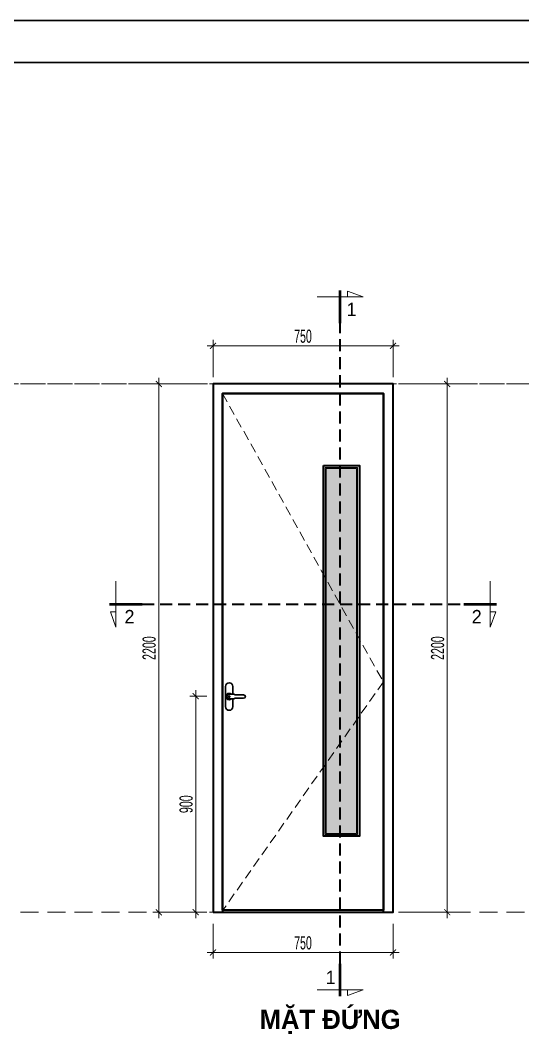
# Model space of a CAD drawing. Header units: millimetres. Extents: x 1336014 to 2939047, y -333549 to -60566.
# Drawn here: x 1440654 to 1442747, y -216368 to -212116 of the extents above; entities that cross this region are included whole.
import ezdxf

# ---------------------------------------------------------------- set-up
doc = ezdxf.new("R2010")
doc.units = ezdxf.units.MM
doc.header["$MEASUREMENT"] = 0
for name, pattern in [('$1$HIDDEN', [0.375, 0.25, -0.125]), ('DASHDOT', [1, 0.5, -0.25, 0, -0.25]), ('DASHED', [0.75, 0.5, -0.25]), ('HIDDEN', [0.375, 0.25, -0.125])]:
    doc.linetypes.add(name, pattern=pattern)
for name, color, linetype, lineweight in [('.A-net Hatch', 250, 'Continuous', 9), ('.A-net Truc', 79, 'DASHDOT', 15), ('01.Cut', 255, 'Continuous', 35), ('05.Text', 253, 'Continuous', 18), ('08.Dim', 156, 'Continuous', 15), ('09.Hatch', 250, 'Continuous', 5), ('11.Khung bo', 32, 'Continuous', 50), ('12.Khung', 36, 'Continuous', 25), ('13.netcat', 1, 'HIDDEN', 35), ('AUDIT_I_160217234026-0', 7, 'Continuous', 5), ('CA.cat 30', 30, 'Continuous', 35), ('CA.thay 145', 145, 'Continuous', 18), ('Cycad-DIM', 7, 'Continuous', 13), ('Kí hiệu chiều mở cửa thấy', 252, 'Continuous', 5)]:
    doc.layers.add(name, color=color, linetype=linetype, lineweight=lineweight)
doc.layers.add('Tpl_Bound', color=1, linetype='Continuous', plot=False)
doc.styles.add('AVANH-B', font='')
doc.styles.add('TT5_Text Dim', font='hoatbif.shx', dxfattribs={"width": 0.6})
doc.styles.add('VnAvantH', font='')
doc.styles.get('AVANH-B').set_extended_font_data('.VnAvantH', bold=True)
doc.styles.get('VnAvantH').set_extended_font_data('.VnAvantH')
doc.dimstyles.new('TT5_Dim 1-25', dxfattribs={"dimscale": 25, "dimtxt": 2.2, "dimasz": 1, "dimexe": 1, "dimexo": 0, "dimgap": 0.5, "dimtad": 1, "dimdec": 0, "dimzin": 0, "dimdsep": 46, "dimtxsty": 'TT5_Text Dim', "dimblk": 'ARCHTICK', "dimcen": 0, "dimdle": 1, "dimclrd": 256, "dimclre": 256, "dimclrt": 1, "dimadec": 0, "dimazin": 0, "dimtfac": 0.015, "dimtdec": 0, "dimtix": 1, "dimtmove": 2, "dimatfit": 3, "dimldrblk": 'DOT', "dimfxl": 1, "dimtolj": 1, "dimtzin": 0, "dimlwd": -1, "dimlwe": -1, "dimarcsym": 1})

# ---------------------------------------------------------------- blocks, each defined once
blk = doc.blocks.new('100')
at = {"layer": '11.Khung bo', "const_width": 26.7}
blk.add_lwpolyline([(1860913, -945240), (1860913, -916940), (1896063, -916940), (1896063, -945240)], close=True, dxfattribs=at)
blk.add_lwpolyline([(1860913, -945240), (1860913, -916940), (1896063, -916940), (1896063, -945240)], close=True, dxfattribs=at)
blk.add_lwpolyline([(1860913, -945240), (1860913, -916940), (1896063, -916940), (1896063, -945240)], close=True, dxfattribs=at)
at = {"layer": '12.Khung'}
blk.add_lwpolyline([(1901579, -945940), (1901579, -916240), (1859580, -916240), (1859580, -945940)], close=True, dxfattribs=at)
blk.add_lwpolyline([(1901579, -945940), (1901579, -916240), (1859580, -916240), (1859580, -945940)], close=True, dxfattribs=at)
blk.add_lwpolyline([(1901579, -945940), (1901579, -916240), (1859580, -916240), (1859580, -945940)], close=True, dxfattribs=at)
blk = doc.blocks.new('_ARCHTICK')
at = {"const_width": 0.15}
blk.add_lwpolyline([(-0.5, -0.5), (0.5, 0.5)], dxfattribs=at)
blk = doc.blocks.new('*D2087')
at = {"layer": '08.Dim', "ltscale": 200, "transparency": 16777216}
for p, q in [((1441456.6, -215877.3), (1441456.6, -216022.2)), ((1442206.6, -215877.3), (1442206.6, -216022.2)), ((1441431.6, -215997.2), (1442231.6, -215997.2))]:
    blk.add_line(p, q, dxfattribs=at)
at = {"layer": 'Defpoints', "color": 0, "ltscale": 200, "transparency": 16777216}
for p in [(1441456.6, -215877.3), (1442206.6, -215877.3), (1442206.6, -215997.2)]:
    blk.add_point(p, dxfattribs=at)
at = {"layer": '08.Dim', "ltscale": 200, "transparency": 16777216, "xscale": 25, "yscale": 25, "zscale": 25, "rotation": 180}
blk.add_blockref('_ARCHTICK', (1441456.6, -215997.2), dxfattribs=at)
at = {"layer": '08.Dim', "ltscale": 200, "transparency": 16777216, "xscale": 25, "yscale": 25, "zscale": 25}
blk.add_blockref('_ARCHTICK', (1442206.6, -215997.2), dxfattribs=at)
at = {"layer": '08.Dim', "color": 1, "ltscale": 200, "transparency": 16777216, "insert": (1441831.6, -215957.2), "char_height": 55, "attachment_point": 5, "style": 'TT5_Text Dim'}
blk.add_mtext('\\A1;750', dxfattribs=at)
blk = doc.blocks.new('_DOT')
blk.add_line((-0.5, 0), (-1, 0))
at = {"const_width": 0.5}
blk.add_lwpolyline([(-0.25, 0, 1), (0.25, 0, 1)], format="xyb", close=True, dxfattribs=at)
blk = doc.blocks.new('*D2077')
at = {"layer": '08.Dim', "ltscale": 200, "transparency": 16777216}
for p, q in [((1441384.6, -215854.5), (1441384.6, -214904.5)), ((1441431.2, -214929.5), (1441359.6, -214929.5)), ((1441431.2, -215829.5), (1441359.6, -215829.5))]:
    blk.add_line(p, q, dxfattribs=at)
at = {"layer": 'Defpoints', "color": 0, "ltscale": 200, "transparency": 16777216}
for p in [(1441384.6, -214929.5), (1441431.2, -214929.5), (1441431.2, -215829.5)]:
    blk.add_point(p, dxfattribs=at)
at = {"layer": '08.Dim', "ltscale": 200, "transparency": 16777216, "xscale": 25, "yscale": 25, "zscale": 25}
for p, rotation in [((1441384.6, -214929.5), 90), ((1441384.6, -215829.5), 270)]:
    blk.add_blockref('_ARCHTICK', p, dxfattribs=dict(at, rotation=rotation))
at = {"layer": '08.Dim', "color": 1, "ltscale": 200, "transparency": 16777216, "insert": (1441344.6, -215379.5), "char_height": 55, "attachment_point": 5, "rotation": 90, "style": 'TT5_Text Dim'}
blk.add_mtext('\\A1;900', dxfattribs=at)
blk = doc.blocks.new('*D2078')
at = {"layer": '08.Dim', "ltscale": 200, "transparency": 16777216}
for p, q in [((1441230.6, -215854.5), (1441230.6, -213604.5)), ((1441431.2, -213629.5), (1441205.6, -213629.5)), ((1441431.2, -215829.5), (1441205.6, -215829.5))]:
    blk.add_line(p, q, dxfattribs=at)
at = {"layer": 'Defpoints', "color": 0, "ltscale": 200, "transparency": 16777216}
for p in [(1441230.6, -213629.5), (1441431.2, -213629.5), (1441431.2, -215829.5)]:
    blk.add_point(p, dxfattribs=at)
at = {"layer": '08.Dim', "ltscale": 200, "transparency": 16777216, "xscale": 25, "yscale": 25, "zscale": 25}
for p, rotation in [((1441230.6, -213629.5), 90), ((1441230.6, -215829.5), 270)]:
    blk.add_blockref('_ARCHTICK', p, dxfattribs=dict(at, rotation=rotation))
at = {"layer": '08.Dim', "color": 1, "ltscale": 200, "transparency": 16777216, "insert": (1441190.6, -214729.5), "char_height": 55, "attachment_point": 5, "rotation": 90, "style": 'TT5_Text Dim'}
blk.add_mtext('\\A1;2200', dxfattribs=at)
blk = doc.blocks.new('*D2080')
at = {"layer": '08.Dim', "ltscale": 200, "transparency": 16777216}
for p, q in [((1442432.7, -215854.5), (1442432.7, -213604.5)), ((1442232.1, -213629.5), (1442457.7, -213629.5)), ((1442232.1, -215829.5), (1442457.7, -215829.5))]:
    blk.add_line(p, q, dxfattribs=at)
at = {"layer": 'Defpoints', "color": 0, "ltscale": 200, "transparency": 16777216}
for p in [(1442232.1, -213629.5), (1442432.7, -213629.5), (1442232.1, -215829.5)]:
    blk.add_point(p, dxfattribs=at)
at = {"layer": '08.Dim', "ltscale": 200, "transparency": 16777216, "xscale": 25, "yscale": 25, "zscale": 25}
for p, rotation in [((1442432.7, -213629.5), 90), ((1442432.7, -215829.5), 270)]:
    blk.add_blockref('_ARCHTICK', p, dxfattribs=dict(at, rotation=rotation))
at = {"layer": '08.Dim', "color": 1, "ltscale": 200, "transparency": 16777216, "insert": (1442392.7, -214729.5), "char_height": 55, "attachment_point": 5, "rotation": 90, "style": 'TT5_Text Dim'}
blk.add_mtext('\\A1;2200', dxfattribs=at)
blk = doc.blocks.new('*D2081')
at = {"layer": '08.Dim', "ltscale": 200, "transparency": 16777216}
for p, q in [((1441431.6, -213470.9), (1442231.6, -213470.9)), ((1441456.6, -213600.9), (1441456.6, -213445.9)), ((1442206.6, -213600.9), (1442206.6, -213445.9))]:
    blk.add_line(p, q, dxfattribs=at)
at = {"layer": 'Defpoints', "color": 0, "ltscale": 200, "transparency": 16777216}
for p in [(1442206.6, -213470.9), (1441456.6, -213600.9), (1442206.6, -213600.9)]:
    blk.add_point(p, dxfattribs=at)
at = {"layer": '08.Dim', "ltscale": 200, "transparency": 16777216, "xscale": 25, "yscale": 25, "zscale": 25, "rotation": 180}
blk.add_blockref('_ARCHTICK', (1441456.6, -213470.9), dxfattribs=at)
at = {"layer": '08.Dim', "ltscale": 200, "transparency": 16777216, "xscale": 25, "yscale": 25, "zscale": 25}
blk.add_blockref('_ARCHTICK', (1442206.6, -213470.9), dxfattribs=at)
at = {"layer": '08.Dim', "color": 1, "ltscale": 200, "transparency": 16777216, "insert": (1441831.6, -213430.9), "char_height": 55, "attachment_point": 5, "style": 'TT5_Text Dim'}
blk.add_mtext('\\A1;750', dxfattribs=at)
blk = doc.blocks.new('vet cat')
at = {"layer": 'CA.cat 30', "const_width": 50}
blk.add_lwpolyline([(-82592, -188552), (-81976, -188552)], dxfattribs=at)
at = {"layer": 'CA.thay 145'}
blk.add_line((-82574, -188411), (-82469, -188411), dxfattribs=at)
blk.add_lwpolyline([(-82469, -188983), (-82469, -188122), (-82574, -188411)], dxfattribs=at)
blk = doc.blocks.new('MSDSHDGDFGDF')
at = {"layer": 'CA.cat 30', "xscale": -0.2222222220152616, "yscale": 0.2222222222480923, "zscale": 0.2222222221704821, "rotation": 180}
blk.add_blockref('vet cat', (18217, -41900.5), dxfattribs=at)

msp = doc.modelspace()

# ---------------------------------------------------------------- hatches: boundary and pattern name
at = {"layer": '.A-net Hatch'}
h = msp.add_hatch(dxfattribs=at)
h.set_pattern_fill('DOTS', color=256, scale=100, angle=45)
h.set_pattern_definition([(45, (793680.063, -119013.599), (-2.20970869, 6.629126074), [0, -6.25])])
h.paths.add_polyline_path([(1441928.6, -213981.5), (1442054.6, -213981.5), (1442054.6, -215501.1), (1441928.6, -215501.1)])

# ---------------------------------------------------------------- linework, layer by layer
at = {"layer": '.A-net Truc', "linetype": '$1$HIDDEN', "ltscale": 300}
for p, q in [((1440121.2, -213629.5), (1444216.9, -213629.5)), ((1444216.9, -213629.5), (1440121.2, -213629.5)), ((1444216.9, -215829.5), (1435538.3, -215829.5))]:
    msp.add_line(p, q, dxfattribs=at)
at = {"layer": '01.Cut', "color": 0, "lineweight": 30}
for p, q in [((1441524.2, -214921.3), (1441543, -214921.3)), ((1441543.9, -214921.5), (1441548.8, -214924)), ((1441549.7, -214924.2), (1441584.3, -214924.2)), ((1441524.2, -214941.1), (1441543, -214941.1)), ((1441543.9, -214940.9), (1441548.8, -214938.4)), ((1441549.7, -214938.2), (1441584.3, -214938.2))]:
    msp.add_line(p, q, dxfattribs=at)
at = {"layer": '01.Cut', "ltscale": 0.5}
msp.add_line((1442166.6, -215821.1), (1441496.6, -215821.1), dxfattribs=at)
at = {"layer": '01.Cut'}
for points in [[(1441456.6, -215829.5), (1442206.6, -215829.5), (1442206.6, -213629.5), (1441456.6, -213629.5)], [(1441496.6, -213669.5), (1442166.6, -213669.5), (1442166.6, -215821.1), (1441496.6, -215821.1)], [(1441916.6, -213969.5), (1442066.6, -213969.5), (1442066.6, -215513.1), (1441916.6, -215513.1)]]:
    msp.add_lwpolyline(points, close=True, dxfattribs=at)
for points in [[(1442166.6, -214887.5), (1442166.6, -213669.5), (1441496.6, -213669.5), (1441496.6, -214771.5)], [(1441496.6, -214771.5), (1441496.6, -215829.5)], [(1442166.6, -215829.5), (1442166.6, -214887.5)]]:
    msp.add_lwpolyline(points, dxfattribs=at)
at = {"layer": '01.Cut', "color": 0, "lineweight": 30}
for points in [[(1441508.8, -214889.2), (1441508.8, -214973.2)], [(1441539.6, -214921.3), (1441539.6, -214889.2)], [(1441539.6, -214973.2), (1441539.6, -214941.1)]]:
    msp.add_lwpolyline(points, dxfattribs=at)
msp.add_circle((1441524.2, -214931.2), 2.8, dxfattribs=at)
for centre, radius, start, end in [((1441524.2, -214889.2), 15.4, 0, 180), ((1441524.2, -214931.2), 13.3, 48.259, 311.741), ((1441524.2, -214931.2), 9.92, 90, 270), ((1441549.7, -214922.3), 1.92, 242.8073, 270), ((1441584.3, -214931.2), 6.96, 270, 90), ((1441543, -214939.2), 1.92, 270, 297.1927), ((1441549.7, -214940.1), 1.92, 90, 117.1927), ((1441524.2, -214973.2), 15.4, 180, 0)]:
    msp.add_arc(centre, radius, start, end, dxfattribs=at)
at = {"layer": '09.Hatch'}
for points in [[(1441924.6, -213977.5), (1442058.6, -213977.5), (1442058.6, -215505.1), (1441924.6, -215505.1)], [(1441928.6, -213981.5), (1442054.6, -213981.5), (1442054.6, -215501.1), (1441928.6, -215501.1)]]:
    msp.add_lwpolyline(points, close=True, dxfattribs=at)
at = {"layer": '13.netcat', "ltscale": 200}
for p, q in [((1441986.1, -216043.5), (1441986.1, -213376.3)), ((1441161.5, -214546.6), (1442501.8, -214546.6))]:
    msp.add_line(p, q, dxfattribs=at)
at = {"layer": 'Kí hiệu chiều mở cửa thấy', "linetype": 'DASHED', "ltscale": 80}
for p, q in [((1441496.6, -213669.5), (1442166.6, -214870)), ((1442166.6, -214870), (1441496.6, -215822.5))]:
    msp.add_line(p, q, dxfattribs=at)
at = {"layer": 'Tpl_Bound', "color": 1}
msp.add_lwpolyline([(1435096.1, -219540.4), (1435096.1, -212115.5), (1445596, -212115.5), (1445596, -219540.4)], close=True, dxfattribs=at)

# ---------------------------------------------------------------- block references
at = {"layer": '05.Text', "xscale": 0.25, "yscale": 0.25, "zscale": 0.25}
msp.add_blockref('100', (970201.2, 16944.5), dxfattribs=at)
at = {"layer": 'CA.thay 145', "xscale": -1, "rotation": 90}
msp.add_blockref('MSDSHDGDFGDF', (1441986.1, -213376.3), dxfattribs=at)
at = {"layer": 'CA.thay 145'}
msp.add_blockref('MSDSHDGDFGDF', (1441161.5, -214546.6), dxfattribs=at)
at = {"layer": 'CA.thay 145', "xscale": -1}
msp.add_blockref('MSDSHDGDFGDF', (1442501.8, -214546.6), dxfattribs=at)
at = {"layer": 'CA.thay 145', "rotation": 90.00000000000001}
msp.add_blockref('MSDSHDGDFGDF', (1441986.1, -216043.5), dxfattribs=at)

# ---------------------------------------------------------------- texts
at = {"layer": 'AUDIT_I_160217234026-0', "style": 'VnAvantH'}
for s, rotation, p in [('1', 0, (1442013.3, -213346.6)), ('2', 360, (1441087.9, -214626.2)), ('2', 0, (1442534.9, -214626.2)), ('1', 360, (1441926.1, -216128.8))]:
    msp.add_text(s, height=55.6, rotation=rotation, dxfattribs=at).set_placement(p)
at = {"layer": 'Cycad-DIM', "style": 'AVANH-B'}
msp.add_text('mÆt ®øng', height=80, dxfattribs=at).set_placement((1441650.5, -216315.5))

# ---------------------------------------------------------------- dimensions: what is measured, and where the dimension line sits
at = {"layer": '08.Dim', "ltscale": 200}
for base, p1, p2, picture, middle in [((1442206.6, -213470.9), (1441456.6, -213600.9), (1442206.6, -213600.9), '*D2081', (1441831.6, -213430.9)), ((1442206.6, -215997.2), (1441456.6, -215877.3), (1442206.6, -215877.3), '*D2087', (1441831.6, -215957.2))]:
    dim = msp.add_linear_dim(base=base, p1=p1, p2=p2, dimstyle='TT5_Dim 1-25', dxfattribs=at)
    dim.commit()
    dim.dimension.update_dxf_attribs({"geometry": picture, "text_midpoint": middle})
for base, p1, p2, picture, middle in [((1441230.6, -213629.5), (1441431.2, -215829.5), (1441431.2, -213629.5), '*D2078', (1441190.6, -214729.5)), ((1442432.7, -213629.5), (1442232.1, -215829.5), (1442232.1, -213629.5), '*D2080', (1442392.7, -214729.5)), ((1441384.6, -214929.5), (1441431.2, -215829.5), (1441431.2, -214929.5), '*D2077', (1441344.6, -215379.5))]:
    dim = msp.add_linear_dim(base=base, p1=p1, p2=p2, angle=90, dimstyle='TT5_Dim 1-25', dxfattribs=at)
    dim.commit()
    dim.dimension.update_dxf_attribs({"geometry": picture, "text_midpoint": middle})

doc.saveas('drawing.dxf')
